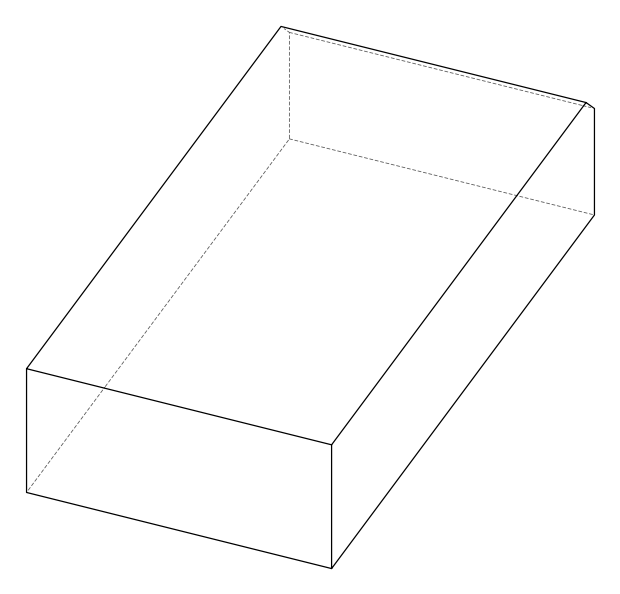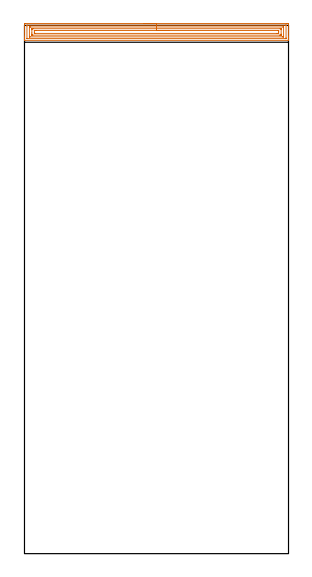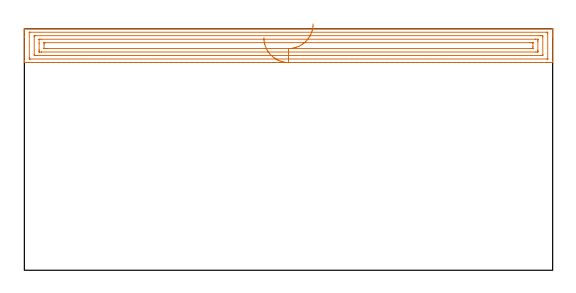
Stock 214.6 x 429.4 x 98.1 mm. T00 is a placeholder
(PLAN: 1 operations, 0 tool changes, 8.9 min)
(1 AREA_MILL | FG_CHAMFER_SURFACE | UGT0205_001 | 8.88 min | 20136 mm3)
(TOOL UGT0205_001 | Chamfer Mill 20 x 3 x 45 deg. | D20 FL50 Z2)
(OP 1 AREA_MILL)
G17 G21 G94 G90
T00 M6
G54
G17 G0 G90 X97.3 Y430.9 S1061 M3
G43 Z108.1 H0
Z94.4
G94 G1 X97.338 Z93.528 F250.
X97.452 Z92.663
X97.641 Z91.812
X97.903 Z90.98
X98.237 Z90.174
X98.64 Z89.4
X99.108 Z88.664
X99.64 Z87.972
X100.229 Z87.329
X100.872 Z86.739
X101.564 Z86.208
X102.3 Z85.74
X103.074 Z85.337
X103.88 Z85.003
X104.712 Z84.741
X105.564 Z84.552
X106.428 Z84.438
X107.3 Z84.4
X213.386
X213.99 Y430.899 Z84.401
X214.588 Y430.894 Z84.403
X214.593 Y430.892 Z84.406
X214.6 Y430.296 Z85.001
Y420.481 Z94.814
Y419.916 Z95.381
Y419.588 Z95.708
Y419.024 Z96.273
Y418.696 Z96.599
Y418.041 Z97.259
Y417.643 Z97.656
Y417.258 Z98.033
X214.59 Y417.202 Z98.088
X214.436 Y417.2 Z98.1
X0.164
X0.01 Y417.202 Z98.088
X0.007 Y417.255 Z98.036
X0. Y417.643 Z97.656
Y418.041 Z97.259
Y418.696 Z96.599
Y419.916 Z95.381
Y420.481 Z94.814
Y430.296 Z85.001
X0.002 Y430.581 Z84.716
X0.01 Y430.892 Z84.406
X0.321 Y430.899 Z84.399
X107.3 Y430.9 Z84.4
Y429.486 Z85.814
X212.286
X212.45 Y429.484 Z85.816
X212.558 Y429.481 Z85.819
X212.592 Y429.479 Z85.821
X212.594 Y429.476 Z85.824
X212.597 Y429.46 Z85.84
X212.599 Y429.404 Z85.896
X212.6 Y419.193 Z96.107
X212.596 Y418.696 Z96.604
X212.593 Y418.647 Z96.653
X212.591 Y418.628 Z96.672
X212.531 Y418.621 Z96.679
X212.368 Y418.616 Z96.684
X212.285 Y418.615 Z96.685
X2.314 Y418.614 Z96.686
X2.15 Y418.616 Z96.684
X2.042 Y418.619 Z96.681
X2.008 Y418.621 Z96.679
X2.006 Y418.624 Z96.676
X2.003 Y418.64 Z96.66
X2.001 Y418.696 Z96.604
X2. Y428.907 Z86.393
X2.004 Y429.404 Z85.896
X2.006 Y429.453 Z85.847
X2.009 Y429.472 Z85.828
X2.069 Y429.479 Z85.821
X2.232 Y429.484 Z85.816
X2.314 Y429.485 Z85.815
X107.3 Y429.486 Z85.814
Y428.072 Z87.228
X209.966 Y428.071 Z87.229
X210.418 Y428.07 Z87.23
X210.568 Y428.067 Z87.233
X210.586 Y428.065 Z87.235
X210.592 Y428.018 Z87.282
X210.597 Y427.922 Z87.378
X210.599 Y427.801 Z87.499
X210.6 Y427.619 Z87.681
X210.599 Y420.481 Z94.819
X210.598 Y420.301 Z94.999
X210.59 Y420.118 Z95.182
X210.579 Y420.035 Z95.265
X210.531 Y420.033 Z95.267
X210.418 Y420.03 Z95.27
X209.978 Y420.029 Z95.271
X209.526 Y420.028 Z95.272
X4.634 Y420.029 Z95.271
X4.181 Y420.031 Z95.269
X4.032 Y420.033 Z95.267
X4.014 Y420.035 Z95.265
X4.008 Y420.082 Z95.218
X4.003 Y420.178 Z95.122
X4.001 Y420.299 Z95.001
X4. Y420.481 Z94.819
X4.001 Y427.619 Z87.681
X4.002 Y427.799 Z87.501
X4.01 Y427.982 Z87.318
X4.021 Y428.065 Z87.235
X4.069 Y428.067 Z87.233
X4.181 Y428.07 Z87.23
X4.622 Y428.071 Z87.229
X5.074 Y428.072 Z87.228
X107.3
Y426.657 Z88.643
X207.81
X208.568 Y426.652 Z88.648
X208.584 Y426.651 Z88.649
X208.59 Y426.638 Z88.662
X208.595 Y426.588 Z88.712
X208.598 Y426.485 Z88.815
X208.6 Y426.279 Z89.021
Y425.868 Z89.432
Y422.298 Z93.002
X208.599 Y421.836 Z93.464
X208.598 Y421.621 Z93.679
X208.594 Y421.514 Z93.786
X208.59 Y421.461 Z93.839
X208.583 Y421.449 Z93.851
X208.558 Y421.448 Z93.852
X207.74 Y421.443 Z93.857
X207.67
X6.79
X6.032 Y421.448 Z93.852
X6.016 Y421.449 Z93.851
X6.01 Y421.462 Z93.838
X6.005 Y421.512 Z93.788
X6.002 Y421.615 Z93.685
X6. Y423.158 Z92.142
Y425.802 Z89.498
Y426.264 Z89.036
X6.002 Y426.479 Z88.821
X6.006 Y426.587 Z88.713
X6.01 Y426.639 Z88.661
X6.017 Y426.651 Z88.649
X6.042 Y426.653 Z88.647
X6.86 Y426.657 Z88.643
X6.93
X107.3
Y425.243 Z90.057
X205.954 Y425.242 Z90.058
X206.551 Y425.239 Z90.061
X206.58 Y425.237 Z90.063
X206.59 Y425.23 Z90.07
X206.596 Y425.193 Z90.107
X206.599 Y424.942 Z90.358
X206.6 Y424.297 Z91.003
X206.599 Y422.996 Z92.304
X206.596 Y422.916 Z92.384
X206.591 Y422.877 Z92.423
X206.588 Y422.864 Z92.436
X206.556 Y422.863 Z92.437
X206.254 Y422.858 Z92.442
X205.954 Y422.857 Z92.443
X205.363
X8.645 Y422.858 Z92.442
X8.049 Y422.861 Z92.439
X8.02 Y422.864 Z92.436
X8.01 Y422.87 Z92.43
X8.004 Y422.907 Z92.393
X8.001 Y423.158 Z92.142
X8. Y423.803 Z91.497
X8.001 Y425.104 Z90.196
X8.004 Y425.184 Z90.116
X8.009 Y425.223 Z90.077
X8.012 Y425.236 Z90.064
X8.044 Y425.237 Z90.063
X8.346 Y425.242 Z90.058
X8.645 Y425.243 Z90.057
X9.237
X107.3
X108.172 Z90.095
X109.036 Z90.209
X109.888 Z90.398
X110.72 Z90.66
X111.526 Z90.994
X112.3 Z91.397
X113.036 Z91.865
X113.728 Z92.396
X114.371 Z92.986
X114.96 Z93.629
X115.492 Z94.321
X115.96 Z95.057
X116.363 Z95.831
X116.697 Z96.637
X116.959 Z97.469
X117.148 Z98.32
X117.262 Z99.185
X117.3 Z100.057
G0 Z108.1
M5
M2
